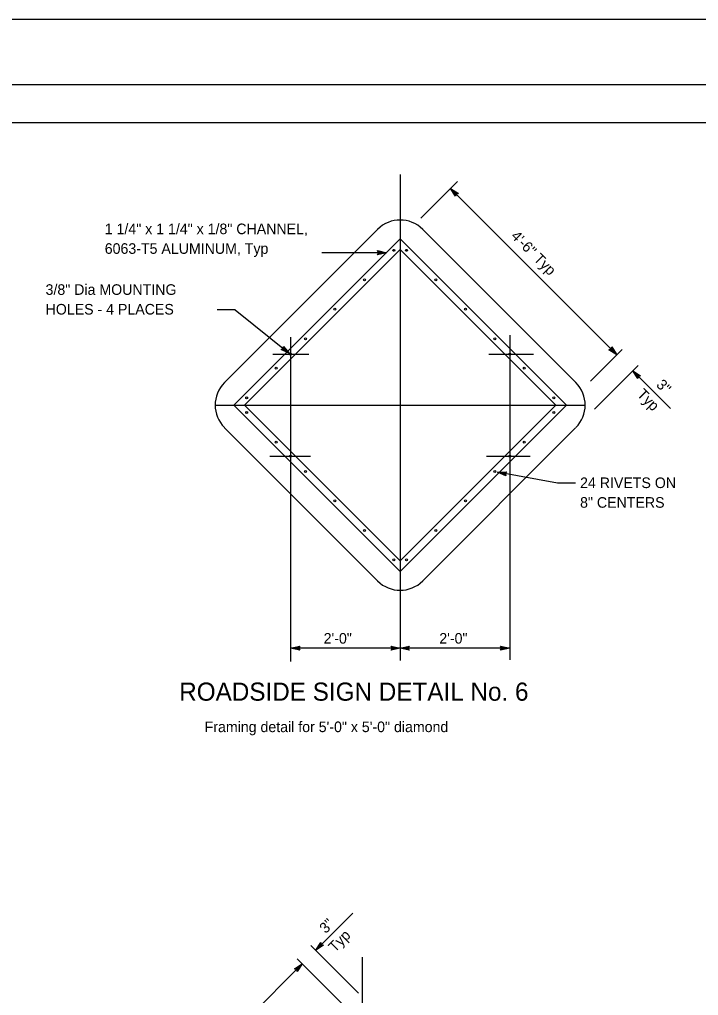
# Model space of a CAD drawing. Extents: x -894 to 866, y -472 to 714.
# Drawn here: x -238 to 211, y 69 to 714 of the extents above; entities that cross this region are included whole.
import ezdxf

# ---------------------------------------------------------------- set-up
doc = ezdxf.new("R2010")
doc.units = 0
for name, color, linetype in [('border_PLOTTING-ELEMENTS', 7, 'Continuous'), ('border_rw_22x34_Cut_Lines', 7, 'Continuous'), ('border_SHEET', 7, 'Continuous'), ('tcd_SIGN-PANEL', 7, 'Continuous'), ('tcd_SIGN-PANEL-anno', 7, 'Continuous')]:
    doc.layers.add(name, color=color, linetype=linetype)

msp = doc.modelspace()

# ---------------------------------------------------------------- linework, layer by layer
at = {"layer": 'border_PLOTTING-ELEMENTS'}
for points in [[(-894.04, -472.44), (865.96, -472.44), (865.96, 713.56), (-894.04, 713.56)], [(-864.04, 670.56), (835.96, 670.56), (835.96, -429.44), (-864.04, -429.44)]]:
    msp.add_lwpolyline(points, close=True, dxfattribs=at)
at = {"layer": 'border_rw_22x34_Cut_Lines'}
msp.add_lwpolyline([(-864.04, 670.56), (835.96, 670.56), (835.96, -429.44), (-864.04, -429.44)], close=True, dxfattribs=at)
at = {"layer": 'border_SHEET'}
msp.add_line((-814.04, 645.56), (810.96, 645.56), dxfattribs=at)
at = {"layer": 'tcd_SIGN-PANEL'}
for p, q in [((-102.15, 473.62), (-0.24, 575.53)), ((28.92, 574.9), (130.21, 473.62)), ((-95.88, 458.73), (14.03, 568.64)), ((14.03, 568.64), (123.94, 458.73)), ((-88.92, 458.73), (14.03, 561.68)), ((14.03, 561.68), (116.98, 458.73)), ((-95.88, 458.73), (14.03, 348.81)), ((-88.92, 458.73), (14.03, 355.77)), ((14.03, 355.77), (116.98, 458.73)), ((14.03, 348.81), (123.94, 458.73)), ((-102.15, 443.83), (-0.86, 342.55)), ((28.92, 342.55), (130.04, 443.67))]:
    msp.add_line(p, q, dxfattribs=at)
for centre in [(9.91, 561.04), (18.22, 561.04), (-9.55, 541.58), (37.67, 541.58), (-29.13, 522.06), (57.25, 522.06), (-48.48, 502.62), (76.6, 502.62), (-58.41, 492.38), (86.53, 492.38), (-67.99, 483.17), (96.12, 483.17), (-87.47, 463.62), (115.59, 463.62), (-87.47, 453.85), (115.59, 453.85), (115.59, 453.82), (-67.99, 434.31), (96.12, 434.31), (-58.41, 425.09), (86.53, 425.09), (-48.48, 414.85), (76.6, 414.85), (-29.13, 395.41), (57.25, 395.41), (-9.55, 375.9), (37.67, 375.9), (9.91, 356.43), (18.22, 356.43)]:
    msp.add_circle(centre, 0.64, dxfattribs=at)
for centre, start, end in [((14.03, 560.01), 45, 135), ((-87.25, 458.73), 135, 225), ((115.31, 458.73), 315, 45), ((14.03, 357.45), 225, 315)]:
    msp.add_arc(centre, 21.06, start, end, dxfattribs=at)
at = {"layer": 'tcd_SIGN-PANEL-anno'}
for p, q in [((14.03, 611.23), (14.03, 289.89)), ((27.61, 582.22), (51.93, 606.54)), ((47.34, 601.95), (157.26, 492.04)), ((50.64, 596.76), (47.34, 601.95)), ((47.34, 601.95), (47.34, 601.95)), ((47.34, 601.95), (52.53, 598.65)), ((50.74, 597.17), (48.32, 600.98)), ((48.33, 600.97), (52.11, 598.56)), ((50.83, 597.59), (49.3, 600)), ((49.3, 600), (51.74, 598.45)), ((50.95, 597.96), (50.27, 599.02)), ((50.27, 599.02), (51.32, 598.36)), ((51.02, 598.28), (50.64, 596.76)), ((50.64, 596.76), (50.64, 596.76)), ((52.53, 598.65), (51.02, 598.28)), ((52.53, 598.65), (52.53, 598.65)), ((4.99, 559.47), (-37.83, 559.47)), ((-0.21, 559.47), (-1.01, 560.81)), ((-1.01, 560.81), (-1.01, 560.81)), ((-1.01, 560.81), (4.99, 559.47)), ((4.99, 559.47), (-1.01, 558.14)), ((-1.01, 558.14), (-0.21, 559.47)), ((-1.01, 558.14), (-1.01, 558.14)), ((-0.79, 560.45), (3.61, 559.47)), ((3.6, 559.46), (-0.77, 558.5)), ((2.23, 559.47), (-0.59, 558.84)), ((-0.56, 560.09), (2.23, 559.47)), ((-0.38, 559.75), (0.85, 559.47)), ((0.85, 559.47), (-0.36, 559.2)), ((4.99, 559.47), (4.99, 559.47)), ((-95.15, 521.65), (-107, 521.65)), ((-95.15, 521.65), (-59.16, 492.76)), ((-58.41, 503.55), (-58.41, 289.36)), ((86.47, 504.91), (86.47, 290.43)), ((-63.21, 496.01), (-63, 497.56)), ((-63.09, 496.72), (-61.31, 494.49)), ((-63.05, 497.14), (-60.23, 493.62)), ((-63, 497.56), (-63, 497.56)), ((-63, 497.56), (-59.16, 492.76)), ((153.58, 495.72), (153.96, 497.23)), ((153.86, 496.83), (156.28, 493.02)), ((153.96, 497.23), (153.96, 497.23)), ((153.96, 497.23), (157.26, 492.04)), ((-70.16, 492.39), (-46.29, 492.39)), ((-64.67, 495.47), (-63.21, 496.01)), ((-59.16, 492.76), (-64.67, 495.47)), ((-64.67, 495.47), (-64.67, 495.47)), ((-60.24, 493.62), (-64.26, 495.61)), ((-61.31, 494.49), (-63.91, 495.77)), ((-62.39, 495.35), (-63.5, 495.9)), ((-63.17, 496.34), (-62.39, 495.35)), ((-59.16, 492.76), (-59.16, 492.76)), ((72.71, 492.39), (102.29, 492.39)), ((139.87, 474.65), (160.75, 495.53)), ((152.07, 495.34), (153.58, 495.72)), ((157.26, 492.04), (152.07, 495.34)), ((152.07, 495.34), (152.07, 495.34)), ((156.27, 493.02), (152.49, 495.43)), ((155.31, 494), (152.87, 495.55)), ((154.33, 494.97), (153.29, 495.64)), ((153.65, 496.04), (154.33, 494.97)), ((153.78, 496.41), (155.31, 494)), ((157.26, 492.04), (157.26, 492.04)), ((142.51, 456.14), (171.32, 484.95)), ((167.84, 481.46), (192.81, 456.48)), ((171.13, 476.27), (167.84, 481.46)), ((167.84, 481.46), (167.84, 481.46)), ((167.84, 481.46), (173.02, 478.16)), ((171.23, 476.68), (168.81, 480.49)), ((168.82, 480.48), (172.6, 478.07)), ((171.32, 477.1), (169.79, 479.51)), ((169.79, 479.51), (172.23, 477.95)), ((171.44, 477.47), (170.76, 478.53)), ((170.76, 478.53), (171.81, 477.87)), ((171.51, 477.79), (171.13, 476.27)), ((173.02, 478.16), (171.51, 477.79)), ((173.02, 478.16), (173.02, 478.16)), ((171.13, 476.27), (171.13, 476.27)), ((-108.41, 458.73), (136.47, 458.73)), ((-72.13, 425.07), (-45.27, 425.07)), ((71.01, 425.07), (99.91, 425.07)), ((78.32, 414.52), (84.47, 414.73)), ((118.03, 407.13), (78.32, 414.52)), ((83.98, 412.11), (78.32, 414.52)), ((78.32, 414.52), (78.32, 414.52)), ((83.83, 412.5), (79.68, 414.27)), ((79.69, 414.27), (84.17, 414.42)), ((81.04, 414.02), (83.93, 414.11)), ((83.67, 412.89), (81.04, 414.02)), ((82.4, 413.76), (83.63, 413.8)), ((83.56, 413.27), (82.4, 413.76)), ((84.47, 414.73), (83.44, 413.57)), ((83.44, 413.57), (83.98, 412.11)), ((84.47, 414.73), (84.47, 414.73)), ((83.98, 412.11), (83.98, 412.11)), ((129.89, 407.13), (118.03, 407.13)), ((-58.41, 298.11), (-52.41, 299.44)), ((14.03, 298.11), (-58.41, 298.11)), ((-52.41, 296.77), (-58.41, 298.11)), ((-58.41, 298.11), (-58.41, 298.11)), ((-52.63, 297.13), (-57.03, 298.11)), ((-57.02, 298.11), (-52.64, 299.08)), ((-55.65, 298.11), (-52.82, 298.73)), ((-52.86, 297.49), (-55.65, 298.11)), ((-54.27, 298.11), (-53.06, 298.37)), ((-53.04, 297.83), (-54.27, 298.11)), ((-52.41, 299.44), (-53.21, 298.11)), ((-53.21, 298.11), (-52.41, 296.77)), ((-52.41, 299.44), (-52.41, 299.44)), ((-52.41, 296.77), (-52.41, 296.77)), ((8.83, 298.11), (8.03, 299.45)), ((8.03, 299.45), (8.03, 299.45)), ((8.03, 299.45), (14.03, 298.11)), ((14.03, 298.11), (8.03, 296.78)), ((8.03, 296.78), (8.83, 298.11)), ((8.03, 296.78), (8.03, 296.78)), ((8.25, 299.09), (12.65, 298.11)), ((12.64, 298.11), (8.27, 297.14)), ((11.27, 298.11), (8.44, 297.49)), ((8.48, 298.73), (11.27, 298.11)), ((8.66, 298.39), (9.89, 298.11)), ((9.89, 298.11), (8.68, 297.84)), ((14.03, 298.11), (20.03, 299.44)), ((86.47, 298.11), (14.03, 298.11)), ((14.03, 298.11), (14.03, 298.11)), ((20.03, 296.77), (14.03, 298.11)), ((14.03, 298.11), (14.03, 298.11)), ((19.81, 297.13), (15.41, 298.11)), ((15.42, 298.11), (19.8, 299.08)), ((16.79, 298.11), (19.62, 298.73)), ((19.58, 297.49), (16.79, 298.11)), ((18.18, 298.11), (19.38, 298.37)), ((19.4, 297.83), (18.18, 298.11)), ((20.03, 299.44), (19.23, 298.11)), ((19.23, 298.11), (20.03, 296.77)), ((20.03, 299.44), (20.03, 299.44)), ((20.03, 296.77), (20.03, 296.77)), ((81.27, 298.11), (80.47, 299.45)), ((80.47, 299.45), (80.47, 299.45)), ((80.47, 299.45), (86.47, 298.11)), ((86.47, 298.11), (80.47, 296.78)), ((80.47, 296.78), (81.27, 298.11)), ((80.47, 296.78), (80.47, 296.78)), ((80.69, 299.09), (85.09, 298.11)), ((85.08, 298.11), (80.71, 297.14)), ((83.71, 298.11), (80.88, 297.49)), ((80.92, 298.73), (83.71, 298.11)), ((81.1, 298.39), (82.33, 298.11)), ((82.33, 298.11), (81.12, 297.84)), ((86.47, 298.11), (86.47, 298.11)), ((-41.82, 98.45), (-17.34, 122.93)), ((-41.82, 98.45), (-38.51, 103.63)), ((-40.83, 99.44), (-38.43, 103.21)), ((-38.51, 103.63), (-38.51, 103.63)), ((-38.51, 103.63), (-38.14, 102.13)), ((-44.97, 101.6), (-13.57, 70.2)), ((-36.63, 101.75), (-41.82, 98.45)), ((-41.82, 98.45), (-41.82, 98.45)), ((-37.03, 101.84), (-40.84, 99.42)), ((-39.86, 100.4), (-38.31, 102.84)), ((-37.45, 101.93), (-39.86, 100.4)), ((-38.88, 101.38), (-38.22, 102.42)), ((-37.82, 102.05), (-38.88, 101.38)), ((-38.14, 102.13), (-36.63, 101.75)), ((-36.63, 101.75), (-36.63, 101.75)), ((-53.97, 92.79), (-23.34, 62.16)), ((-11.02, 93.95), (-11.02, 52.72)), ((-113.03, 27.23), (-50.72, 89.54)), ((-55.91, 86.25), (-50.72, 89.54)), ((-54.4, 85.86), (-55.91, 86.25)), ((-55.91, 86.25), (-55.91, 86.25)), ((-55.51, 86.15), (-51.7, 88.57)), ((-55.09, 86.06), (-52.68, 87.59)), ((-54.72, 85.94), (-53.66, 86.61)), ((-54.03, 84.36), (-54.4, 85.86)), ((-53.66, 86.61), (-54.32, 85.57)), ((-52.68, 87.59), (-54.23, 85.15)), ((-51.71, 88.56), (-54.11, 84.78)), ((-50.72, 89.54), (-54.03, 84.36)), ((-54.03, 84.36), (-54.03, 84.36)), ((-50.72, 89.54), (-50.72, 89.54))]:
    msp.add_line(p, q, dxfattribs=at)

# ---------------------------------------------------------------- texts
for s, height, p in [('1 1/4" x 1 1/4" x 1/8" CHANNEL,', 7, (-181.3, 571.71)), ('6063-T5 ALUMINUM, Typ', 7, (-181.3, 558.71)), ('3/8" Dia MOUNTING', 7, (-220.42, 531.6)), ('HOLES - 4 PLACES', 7, (-220.42, 518.6)), ('24 RIVETS ON', 7, (132.99, 403.92)), ('8" CENTERS', 7, (132.99, 390.92)), ('2\'-0"', 7, (-36.56, 301.11)), ('2\'-0"', 7, (39.91, 301.11)), ('ROADSIDE SIGN DETAIL No. 6', 12, (-132.07, 263.39)), ('Framing detail for 5\'-0" x 5\'-0" diamond', 7, (-115.25, 242.63))]:
    msp.add_text(s, height=height, dxfattribs=at).set_placement(p)
for s, rotation, p in [('4\'-6" Typ', 315, (86.81, 569.91)), ('3"', 315, (182.89, 471.63)), ('Typ', 315, (170.12, 465.31)), ('3"', 45, (-35.17, 109.14)), ('Typ', 45, (-29.21, 96.72))]:
    msp.add_text(s, height=7, rotation=rotation, dxfattribs=at).set_placement(p)

doc.saveas('drawing.dxf')
